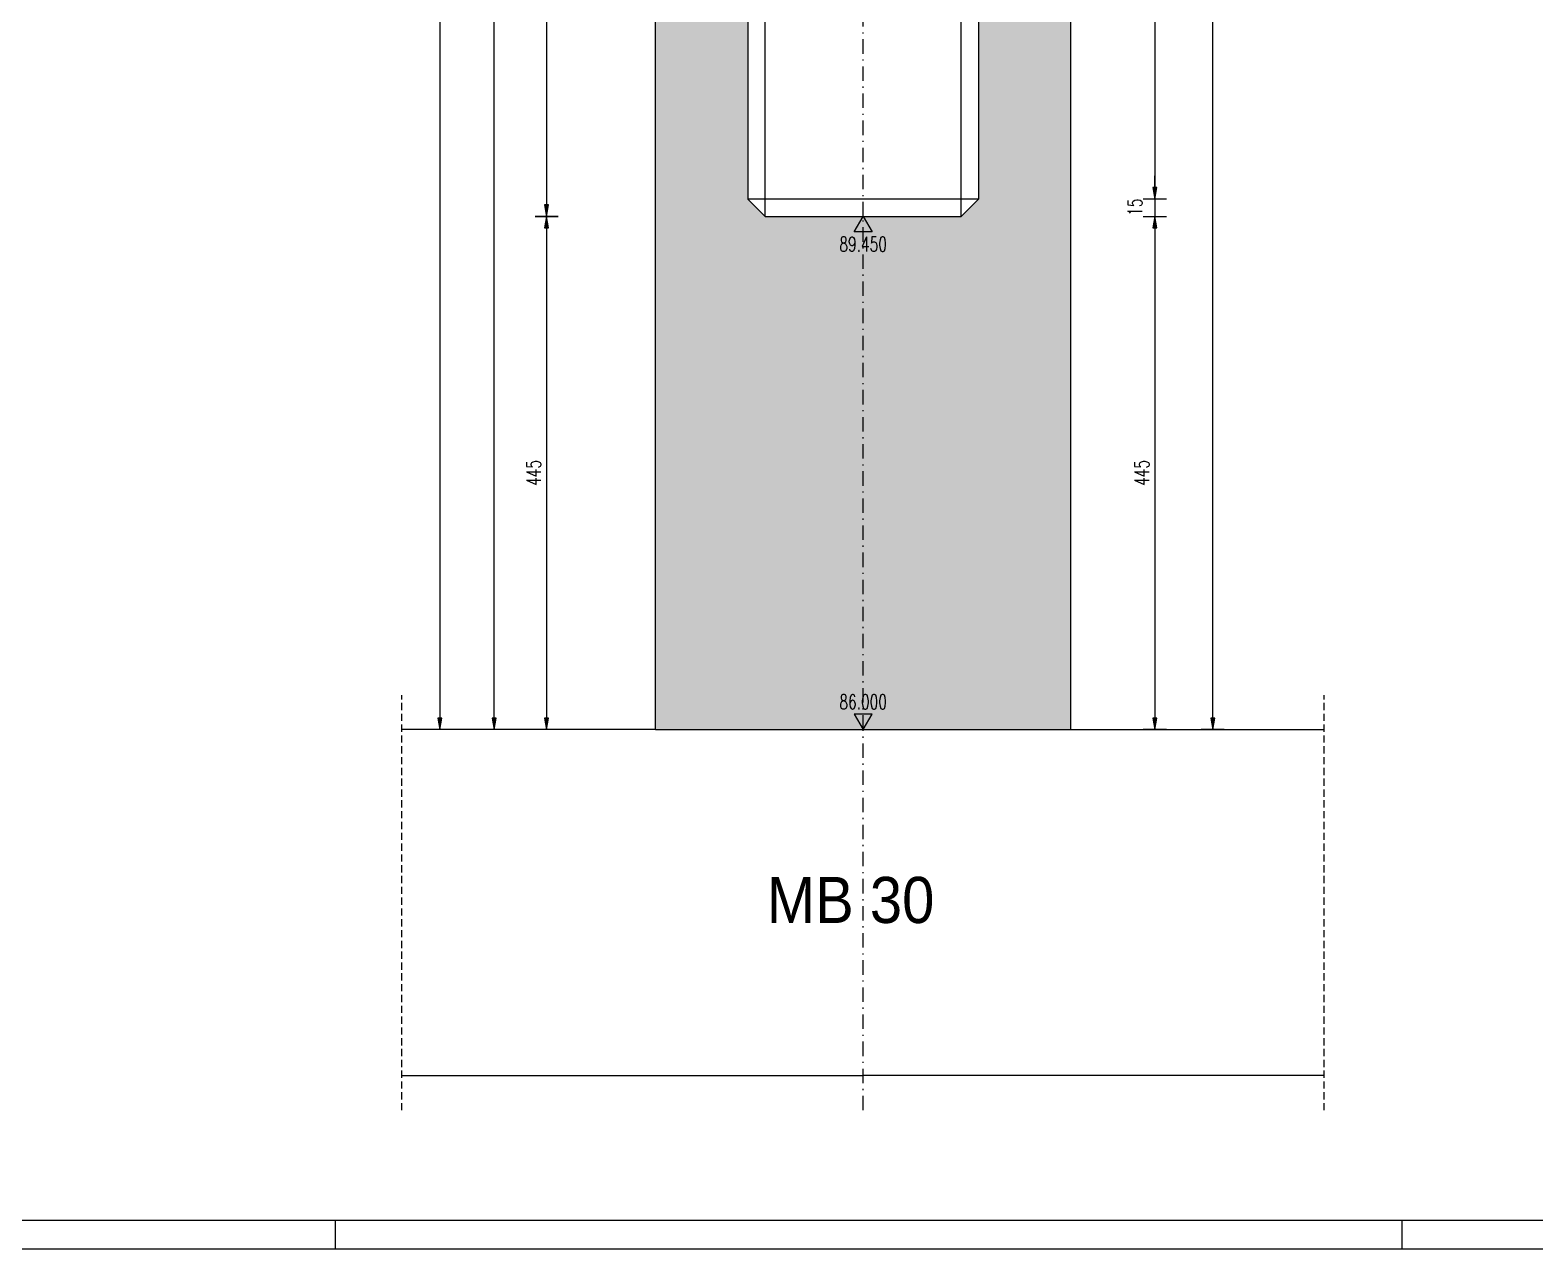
# Model space of a CAD drawing. Extents: x 729 to 13755, y 65128 to 68267.
# Drawn here: x 10716 to 12021, y 65128 to 66185 of the extents above; entities that cross this region are included whole.
import ezdxf
from ezdxf.enums import TextEntityAlignment as Align

# ---------------------------------------------------------------- set-up
doc = ezdxf.new("R2010")
doc.units = 0
doc.header["$LTSCALE"] = 50
doc.header["$PDMODE"] = 34
doc.header["$PDSIZE"] = 5
doc.linetypes.add('CENTER', pattern=[0.47, 0.25, -0.1, 0.02, -0.1])
doc.linetypes.add('HIDDEN2', pattern=[0.1875, 0.125, -0.0625])
doc.layers.get('DEFPOINTS').update_dxf_attribs({"linetype": 'CONTINUOUS'})
for name, color, linetype in [('BETON', 7, 'CONTINUOUS'), ('BETON tan', 40, 'CONTINUOUS'), ('FILE', 8, 'CONTINUOUS'), ('KOTE', 4, 'CONTINUOUS'), ('NEVIDLJIVO', 9, 'HIDDEN2'), ('OSI', 2, 'CENTER'), ('POM', 9, 'CONTINUOUS'), ('TANKO', 8, 'CONTINUOUS'), ('TEKST', 7, 'CONTINUOUS')]:
    doc.layers.add(name, color=color, linetype=linetype)
doc.styles.add('KOTE', font='romans.shx', dxfattribs={"width": 0.7})
doc.styles.get("Standard").update_dxf_attribs({"font": 'romans.shx', "width": 0.9})
doc.dimstyles.new('M50', dxfattribs={"dimscale": 100, "dimtxt": 0.125, "dimasz": 0.1, "dimexe": 0.4, "dimexo": 2, "dimgap": 0.05, "dimtad": 1, "dimdec": 1, "dimrnd": 0.01, "dimdsep": 46, "dimtxsty": 'KOTE', "dimblk1": 'S', "dimblk2": 'S', "dimsah": 1, "dimcen": 0.4, "dimdle": 0.4, "dimse1": 1, "dimse2": 1, "dimclrd": 8, "dimclre": 251, "dimclrt": 4, "dimadec": 0, "dimazin": 0, "dimtfac": 1, "dimtdec": 1, "dimtmove": 2, "dimatfit": 3, "dimldrblk": 'S', "dimfxl": 0, "dimtvp": 1, "dimtolj": 1, "dimtzin": 4, "dimarcsym": 0})

# ---------------------------------------------------------------- blocks, each defined once
blk = doc.blocks.new('S')
at = {"layer": 'KOTE', "color": 9}
blk.add_line((0, 1), (0, -1), dxfattribs=at)
blk.add_lwpolyline([(-1, 0.17), (-1, -0.17), (0, 0)], close=True, dxfattribs=at)
at = {"layer": 'KOTE', "color": 9, "linetype": 'ByBlock'}
blk.add_solid([(-1, 0.17), (-1, -0.17), (0, 0)], dxfattribs=at)
blk = doc.blocks.new('*D677')
at = {"layer": 'DEFPOINTS', "color": 0}
for p in [(11353.1, 67195.2), (11163.5, 66023.3), (11353.1, 66023.3)]:
    blk.add_point(p, dxfattribs=at)
at = {"layer": 'POM', "color": 8, "lineweight": -2}
blk.add_line((11163.5, 67185.2), (11163.5, 66033.3), dxfattribs=at)
at = {"layer": 'POM', "color": 8, "lineweight": -2, "xscale": 10, "yscale": 10, "zscale": 10}
for p, rotation in [((11163.5, 67195.2), 90), ((11163.5, 66023.3), 270)]:
    blk.add_blockref('S', p, dxfattribs=dict(at, rotation=rotation))
at = {"layer": 'POM', "color": 4, "insert": (11152.3, 66609.2), "char_height": 12.5, "attachment_point": 5, "rotation": 90, "style": 'KOTE'}
blk.add_mtext('\\A1;1171.9', dxfattribs=at)
blk = doc.blocks.new('*D678')
at = {"layer": 'DEFPOINTS', "color": 0}
for p in [(11353.1, 66023.3), (11163.5, 65578.3), (11258.1, 65578.3)]:
    blk.add_point(p, dxfattribs=at)
at = {"layer": 'POM', "color": 8, "lineweight": -2}
blk.add_line((11163.5, 66013.3), (11163.5, 65588.3), dxfattribs=at)
at = {"layer": 'POM', "color": 8, "lineweight": -2, "xscale": 10, "yscale": 10, "zscale": 10}
for p, rotation in [((11163.5, 66023.3), 90), ((11163.5, 65578.3), 270)]:
    blk.add_blockref('S', p, dxfattribs=dict(at, rotation=rotation))
at = {"layer": 'POM', "color": 4, "insert": (11152.3, 65800.8), "char_height": 12.5, "attachment_point": 5, "rotation": 90, "style": 'KOTE'}
blk.add_mtext('\\A1;445', dxfattribs=at)
blk = doc.blocks.new('*D724')
at = {"layer": 'DEFPOINTS', "color": 0}
for p in [(11538.1, 67180.2), (11538.1, 66038.3), (11691.1, 66038.3)]:
    blk.add_point(p, dxfattribs=at)
at = {"layer": 'POM', "color": 8, "lineweight": -2}
blk.add_line((11691.1, 67170.2), (11691.1, 66048.3), dxfattribs=at)
at = {"layer": 'POM', "color": 8, "lineweight": -2, "xscale": 10, "yscale": 10, "zscale": 10}
for p, rotation in [((11691.1, 67180.2), 90), ((11691.1, 66038.3), 270)]:
    blk.add_blockref('S', p, dxfattribs=dict(at, rotation=rotation))
at = {"layer": 'POM', "color": 4, "insert": (11679.8, 66609.2), "char_height": 12.5, "attachment_point": 5, "rotation": 90, "style": 'KOTE'}
blk.add_mtext('\\A1;1141.9', dxfattribs=at)
blk = doc.blocks.new('*D725')
at = {"layer": 'DEFPOINTS', "color": 0}
for p in [(11538.1, 66038.3), (11523.1, 66023.3), (11691.1, 66023.3)]:
    blk.add_point(p, dxfattribs=at)
at = {"layer": 'POM', "color": 8, "lineweight": -2}
for p, q in [((11691.1, 66048.3), (11691.1, 66058.3)), ((11691.1, 66038.3), (11691.1, 66023.3)), ((11691.1, 66013.3), (11691.1, 66003.3))]:
    blk.add_line(p, q, dxfattribs=at)
at = {"layer": 'POM', "color": 8, "lineweight": -2, "xscale": 10, "yscale": 10, "zscale": 10}
for p, rotation in [((11691.1, 66038.3), 270), ((11691.1, 66023.3), 90)]:
    blk.add_blockref('S', p, dxfattribs=dict(at, rotation=rotation))
at = {"layer": 'POM', "color": 4, "insert": (11673.9, 66031.3), "char_height": 12.5, "attachment_point": 5, "rotation": 90, "style": 'KOTE'}
blk.add_mtext('\\A1;15', dxfattribs=at)
blk = doc.blocks.new('*D726')
at = {"layer": 'DEFPOINTS', "color": 0}
for p in [(11118, 67393.2), (11258.1, 67393.2), (11258.1, 65578.3)]:
    blk.add_point(p, dxfattribs=at)
at = {"layer": 'POM', "color": 8, "lineweight": -2}
blk.add_line((11118, 65588.3), (11118, 67383.2), dxfattribs=at)
at = {"layer": 'POM', "color": 8, "lineweight": -2, "xscale": 10, "yscale": 10, "zscale": 10}
for p, rotation in [((11118, 67393.2), 90), ((11118, 65578.3), 270)]:
    blk.add_blockref('S', p, dxfattribs=dict(at, rotation=rotation))
at = {"layer": 'POM', "color": 4, "insert": (11106.7, 66485.7), "char_height": 12.5, "attachment_point": 5, "rotation": 90, "style": 'KOTE'}
blk.add_mtext('\\A1;1814.9', dxfattribs=at)
blk = doc.blocks.new('*D727')
at = {"layer": 'DEFPOINTS', "color": 0}
for p in [(11258.1, 67525.2), (11070.9, 65578.3), (11258.1, 65578.3)]:
    blk.add_point(p, dxfattribs=at)
at = {"layer": 'POM', "color": 8, "lineweight": -2}
blk.add_line((11070.9, 67515.2), (11070.9, 65588.3), dxfattribs=at)
at = {"layer": 'POM', "color": 8, "lineweight": -2, "xscale": 10, "yscale": 10, "zscale": 10}
for p, rotation in [((11070.9, 67525.2), 90), ((11070.9, 65578.3), 270)]:
    blk.add_blockref('S', p, dxfattribs=dict(at, rotation=rotation))
at = {"layer": 'POM', "color": 4, "insert": (11059.7, 66551.7), "char_height": 12.5, "attachment_point": 5, "rotation": 90, "style": 'KOTE'}
blk.add_mtext('\\A1;1946.9', dxfattribs=at)
blk = doc.blocks.new('*D730')
at = {"layer": 'DEFPOINTS', "color": 0}
for p in [(11694, 67573.2), (11741.3, 67573.2), (11618.1, 65578.3)]:
    blk.add_point(p, dxfattribs=at)
at = {"layer": 'POM', "color": 8, "lineweight": -2}
blk.add_line((11741.3, 65588.3), (11741.3, 67563.2), dxfattribs=at)
at = {"layer": 'POM', "color": 8, "lineweight": -2, "xscale": 10, "yscale": 10, "zscale": 10}
for p, rotation in [((11741.3, 67573.2), 90), ((11741.3, 65578.3), 270)]:
    blk.add_blockref('S', p, dxfattribs=dict(at, rotation=rotation))
at = {"layer": 'POM', "color": 4, "insert": (11730.1, 66575.7), "char_height": 12.5, "attachment_point": 5, "rotation": 90, "style": 'KOTE'}
blk.add_mtext('\\A1;1994.9', dxfattribs=at)
blk = doc.blocks.new('*D1245')
at = {"layer": 'DEFPOINTS', "color": 0}
for p in [(11523.1, 66023.3), (11618.1, 65578.3), (11691.1, 65578.3)]:
    blk.add_point(p, dxfattribs=at)
at = {"layer": 'POM', "color": 8, "lineweight": -2}
blk.add_line((11691.1, 66013.3), (11691.1, 65588.3), dxfattribs=at)
at = {"layer": 'POM', "color": 8, "lineweight": -2, "xscale": 10, "yscale": 10, "zscale": 10}
for p, rotation in [((11691.1, 66023.3), 90), ((11691.1, 65578.3), 270)]:
    blk.add_blockref('S', p, dxfattribs=dict(at, rotation=rotation))
at = {"layer": 'POM', "color": 4, "insert": (11679.8, 65800.8), "char_height": 12.5, "attachment_point": 5, "rotation": 90, "style": 'KOTE'}
blk.add_mtext('\\A1;445', dxfattribs=at)
blk = doc.blocks.new('dKOT')
at = {"layer": 'TANKO'}
blk.add_lwpolyline([(0, 0), (0.155, -0.268), (-0.155, -0.268)], close=True, dxfattribs=at)
at = {"layer": 'KOTE', "style": 'KOTE', "width": 0.7}
blk.add_attdef('KOTA', text='', height=0.25, dxfattribs=at).set_placement((0, -0.482), align=Align.MIDDLE)
blk = doc.blocks.new('GKOT')
at = {"layer": 'TANKO'}
blk.add_lwpolyline([(0, 0), (0.155, 0.268), (-0.155, 0.268)], close=True, dxfattribs=at)
at = {"layer": 'KOTE', "style": 'KOTE', "width": 0.7}
blk.add_attdef('KOTA', text='', height=0.25, dxfattribs=at).set_placement((0, 0.482), align=Align.MIDDLE)

msp = doc.modelspace()

# ---------------------------------------------------------------- hatches: boundary and pattern name
at = {"layer": 'BETON tan'}
h = msp.add_hatch(dxfattribs=at)
h.set_pattern_fill('DOTS', color=256, scale=2, style=0)
edge = h.paths.add_edge_path()
edge.add_line((11438.09, 66023.28), (11445.83, 66009.89))
edge.add_line((11445.83, 66009.89), (11430.36, 66009.89))
h.paths.add_polyline_path([(11413.3, 65989.81), (11462.89, 65989.81), (11462.89, 66008.56), (11413.3, 66008.56)], flags=9)
edge = h.paths.add_edge_path()
edge.add_line((11438.09, 65578.28), (11445.83, 65591.68))
edge.add_line((11445.83, 65591.68), (11430.36, 65591.68))
h.paths.add_polyline_path([(11413.3, 65593), (11462.89, 65593), (11462.89, 65611.75), (11413.3, 65611.75)], flags=9)
h.paths.add_polyline_path([(11258.09, 66497.93), (11338.09, 66497.93), (11338.09, 66038.28), (11353.09, 66023.28), (11438.09, 66023.28), (11438.09, 65578.28), (11258.09, 65578.28)])
h = msp.add_hatch(dxfattribs=at)
h.set_pattern_fill('DOTS', color=256, scale=2, style=0)
edge = h.paths.add_edge_path()
edge.add_line((11438.09, 65578.28), (11445.83, 65591.68))
edge.add_line((11445.83, 65591.68), (11430.36, 65591.68))
h.paths.add_polyline_path([(11413.3, 65593), (11462.89, 65593), (11462.89, 65611.75), (11413.3, 65611.75)], flags=9)
edge = h.paths.add_edge_path()
edge.add_line((11438.09, 66023.28), (11445.83, 66009.89))
edge.add_line((11445.83, 66009.89), (11430.36, 66009.89))
h.paths.add_polyline_path([(11413.3, 65989.81), (11462.89, 65989.81), (11462.89, 66008.56), (11413.3, 66008.56)], flags=9)
h.paths.add_polyline_path([(11438.09, 65578.28), (11438.09, 66023.28), (11523.09, 66023.28), (11538.09, 66038.28), (11538.09, 66497.93), (11618.09, 66497.93), (11618.09, 65578.28)])

# ---------------------------------------------------------------- linework, layer by layer
at = {"layer": 'BETON'}
for p, q in [((11258.09, 65578.28), (11258.09, 66497.93)), ((11338.09, 66497.93), (11338.09, 66038.28)), ((11538.09, 66497.93), (11538.09, 66038.28)), ((11618.09, 65578.28), (11618.09, 66497.93)), ((11353.09, 66023.28), (11338.09, 66038.28)), ((11523.09, 66023.28), (11538.09, 66038.28)), ((11353.09, 66023.28), (11438.09, 66023.28)), ((11438.09, 66023.28), (11523.09, 66023.28)), ((11258.09, 65578.28), (11038.09, 65578.28)), ((11258.09, 65578.28), (11438.09, 65578.28)), ((11438.09, 65578.28), (11618.09, 65578.28)), ((11618.09, 65578.28), (11838.09, 65578.28)), ((11038.09, 65278.28), (11438.09, 65278.28)), ((11838.09, 65278.28), (11438.09, 65278.28))]:
    msp.add_line(p, q, dxfattribs=at)
for points in [[(8850.77, 65128.08), (13755.48, 65128.08), (13755.48, 68060.75), (8850.77, 68060.75)], [(8975.77, 65153.08), (13730.48, 65153.08), (13730.48, 68035.75), (8975.77, 68035.75)]]:
    msp.add_lwpolyline(points, close=True, dxfattribs=at)
at = {"layer": 'FILE'}
for p, q in [((10980.48, 65128.08), (10980.48, 65153.08)), ((11905.48, 65128.08), (11905.48, 65153.08))]:
    msp.add_line(p, q, dxfattribs=at)
at = {"layer": 'NEVIDLJIVO'}
for p, q in [((11038.09, 65248.28), (11038.09, 65608.28)), ((11838.09, 65248.28), (11838.09, 65608.28))]:
    msp.add_line(p, q, dxfattribs=at)
at = {"layer": 'OSI'}
for p, q in [((11438.09, 66023.28), (11438.09, 67187.58)), ((11438.09, 65578.28), (11438.09, 66023.28)), ((11438.09, 65248.28), (11438.09, 65578.28))]:
    msp.add_line(p, q, dxfattribs=at)
at = {"layer": 'POM'}
for p, q in [((11353.09, 66023.28), (11353.09, 67195.16)), ((11523.09, 66023.28), (11523.09, 67195.16)), ((11538.09, 66038.28), (11338.09, 66038.28))]:
    msp.add_line(p, q, dxfattribs=at)

# ---------------------------------------------------------------- block references
at = {"layer": 'BETON tan', "xscale": 50, "yscale": 50, "zscale": 50}
for name, p, values in [('dKOT', (11438.09, 66023.28), {'KOTA': '89.450'}), ('GKOT', (11438.09, 65578.28), {'KOTA': '86.000'})]:
    msp.add_blockref(name, p, dxfattribs=at).add_auto_attribs(values)

# ---------------------------------------------------------------- texts
at = {"layer": 'TEKST', "insert": (11427.18, 65430.34), "char_height": 40, "attachment_point": 5}
msp.add_mtext('{\\fArial|b0|i0|c238|p34;MB 30}', dxfattribs=at)

# ---------------------------------------------------------------- dimensions: what is measured, and where the dimension line sits
at = {"layer": 'POM'}
for base, p1, p2, picture, middle in [((11741.32, 67573.16), (11618.09, 65578.28), (11694.05, 67573.16), '*D730', (11730.07, 66575.72)), ((11070.93, 65578.28), (11258.09, 67525.16), (11258.09, 65578.28), '*D727', (11059.68, 66551.72)), ((11117.96, 67393.16), (11258.09, 65578.28), (11258.09, 67393.16), '*D726', (11106.71, 66485.72)), ((11163.5, 66023.28), (11353.09, 67195.16), (11353.09, 66023.28), '*D677', (11152.25, 66609.22)), ((11691.06, 66038.28), (11538.09, 67180.16), (11538.09, 66038.28), '*D724', (11679.81, 66609.22)), ((11163.5, 65578.28), (11353.09, 66023.28), (11258.09, 65578.28), '*D678', (11152.25, 65800.78)), ((11691.06, 65578.28), (11523.09, 66023.28), (11618.09, 65578.28), '*D1245', (11679.81, 65800.78))]:
    dim = msp.add_linear_dim(base=base, p1=p1, p2=p2, angle=90, dimstyle='M50', dxfattribs=at)
    dim.commit()
    dim.dimension.update_dxf_attribs({"geometry": picture, "text_midpoint": middle})
dim = msp.add_linear_dim(base=(11691.06, 66023.28), p1=(11538.09, 66038.28), p2=(11523.09, 66023.28), angle=90, dimstyle='M50', dxfattribs=at)
dim.commit()
dim.dimension.update_dxf_attribs({"geometry": '*D725', "text_midpoint": (11673.86, 66031.34), "dimtype": 160})

doc.saveas('drawing.dxf')
